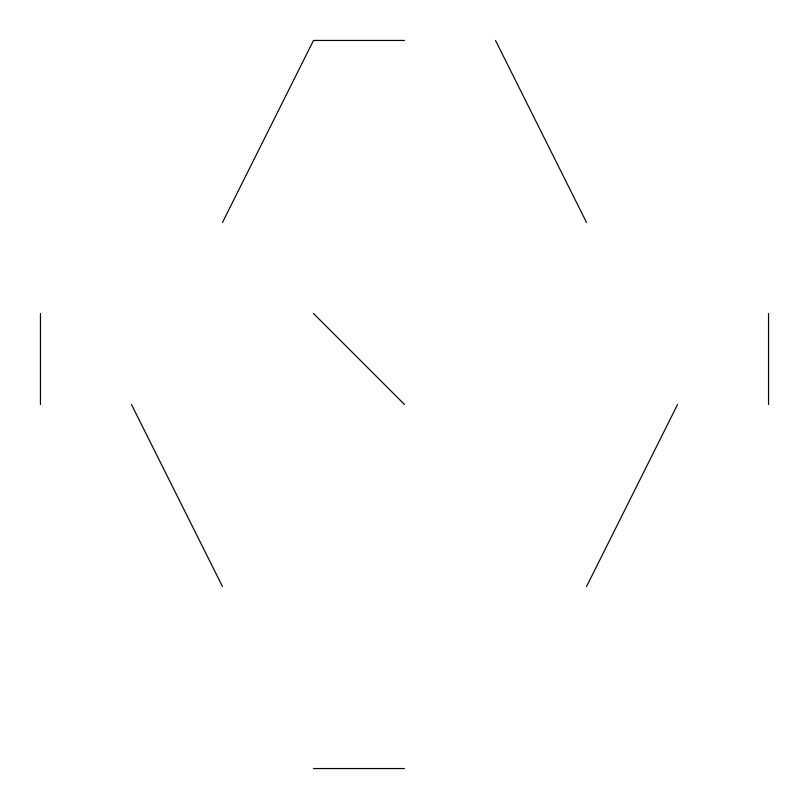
<?xml version="1.0" encoding="UTF-8"?>
<svg xmlns="http://www.w3.org/2000/svg" width="809" height="809" viewBox="0 0 809 809"><rect width="100%" height="100%" fill="white"/><g stroke="black" fill="none" stroke-linecap="round" stroke-linejoin="round"><path stroke-width="1.21" d="M222.475 222.475L313.488 40.45L404.5 40.45M586.525 586.525L677.538 404.5M313.488 768.55L404.5 768.55M313.488 313.488L404.5 404.5M495.512 40.45L586.525 222.475M131.463 404.5L222.475 586.525M768.55 313.488L768.55 404.5M40.45 313.488L40.45 404.5"/></g></svg>
